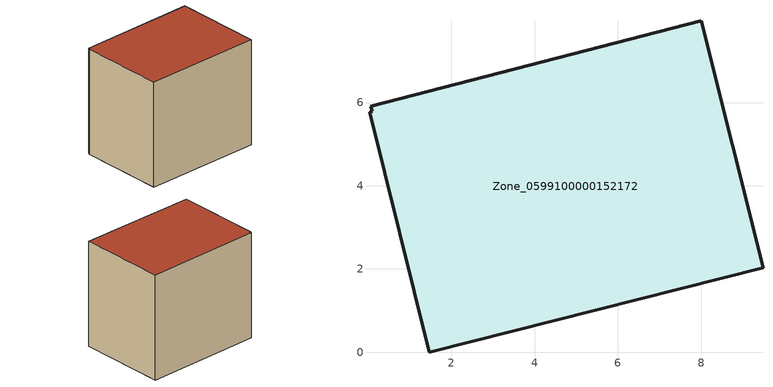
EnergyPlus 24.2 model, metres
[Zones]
Zone_0599100000152172
 floor ground (C_G): 0.1,5.79 0.07,5.91 8,7.96 9.49,2.02 1.47,0 0.03,5.77 z0
 wall outside (C_F): 9.49,2.02 8,7.96 0.07,5.91 0.1,5.79 0.03,5.77 1.47,0 9.49,2.02 z0:7.39
 roof outside (C_R): 0.07,5.91 0.1,5.79 0.03,5.77 1.47,0 9.49,2.02 8,7.96 z7.39
[BUILDING]
Pand.0599100000152172: North Axis=0; Terrain=City; Loads Convergence Tolerance Value=0.04; Temperature Convergence Tolerance Value=0.4; Solar Distribution=FullExterior; Maximum Number of Warmup Days=25; Minimum Number of Warmup Days=1
[Site:Location]
Rotterdam.The.Hague.AP_ZH_NLD Design_Conditions: Latitude=51.96; Longitude=4.45; Time Zone=1; Elevation=-4.5
[SITE:GROUNDTEMPERATURE:BUILDINGSURFACE]
18, 18, 18, 18, 18, 18, 18, 18, 18, 18, 18, 18
[MATERIAL] Thermal Absorptance=0.9; Solar Absorptance=0.7; Visible Absorptance=0.7
Name | Roughness | Thickness | Conductivity | Density | Specific Heat
G.TI.1965-1974 | MediumSmooth | 0.15 | 0.882353 | 540 | 1210
F.TI.1965-1974 | Rough | 0.3 | 0.697674 | 1920 | 840
R.TI.1965-1974 | MediumRough | 0.2 | 0.232558 | 1500 | 1000
[CONSTRUCTION]
C_G: G.TI.1965-1974
C_F: F.TI.1965-1974
C_R: R.TI.1965-1974
[ZONE]
Zone_0599100000152172: Type=1; Multiplier=1; Ceiling Height=Autocalculate; Volume=Autocalculate; Floor Area=autocalculate; Part of Total Floor Area=Yes
[ZONEINFILTRATION:DESIGNFLOWRATE]
Infil_Zone_0599100000152172: Zone or ZoneList or Space or SpaceList=Zone_0599100000152172; Schedule=AlwaysOn; Design Flow Rate Calculation Method=Flow/Area; Flow Rate per Floor Area=0.003; Constant Term Coefficient=1; Temperature Term Coefficient=0; Velocity Term Coefficient=0; Velocity Squared Term Coefficient=0
[HVACTEMPLATE:ZONE:IDEALLOADSAIRSYSTEM]
Zone_0599100000152172: Maximum Heating Supply Air Temperature=50; Minimum Cooling Supply Air Temperature=13; Maximum Heating Supply Air Humidity Ratio=0.0156; Minimum Cooling Supply Air Humidity Ratio=0.0077; Heating Limit=NoLimit; Cooling Limit=NoLimit; Dehumidification Control Type=ConstantSensibleHeatRatio; Cooling Sensible Heat Ratio=0.7; Dehumidification Setpoint=60; Humidification Control Type=None; Humidification Setpoint=30; Outdoor Air Method=None; Outdoor Air Flow Rate per Person=0.00944; Outdoor Air Flow Rate per Zone Floor Area=0; Outdoor Air Flow Rate per Zone=0; Demand Controlled Ventilation Type=None; Outdoor Air Economizer Type=NoEconomizer; Heat Recovery Type=None; Sensible Heat Recovery Effectiveness=0.7; Latent Heat Recovery Effectiveness=0.65
[ZONECONTROL:THERMOSTAT]
ThermostatControl_Zone_0599100000152172: Zone or ZoneList=Zone_0599100000152172; Control Type Schedule=DualSetpointControlType; Control 1=Thermostat_Zone_0599100000152172; Temperature Difference Between Cutout And Setpoint=0
[THERMOSTATSETPOINT:DUALSETPOINT]
Thermostat_Zone_0599100000152172: Heating Setpoint Temperature Schedule=HeatingSetpoint_Zone_0599100000152172; Cooling Setpoint Temperature Schedule=CoolingSetpoint_Zone_0599100000152172
[SCHEDULE:COMPACT]
HeatingSetpoint_Zone_0599100000152172: Through: 12/31, For: AllDays, Until: 24:00, 21
CoolingSetpoint_Zone_0599100000152172: Through: 12/31, For: AllDays, Until: 24:00, 24
DualSetpointControlType: Through: 12/31, For: AllDays, Until: 24:00, 4
AlwaysOn: Through: 12/31, For: AllDays, Until: 24:00, 1
